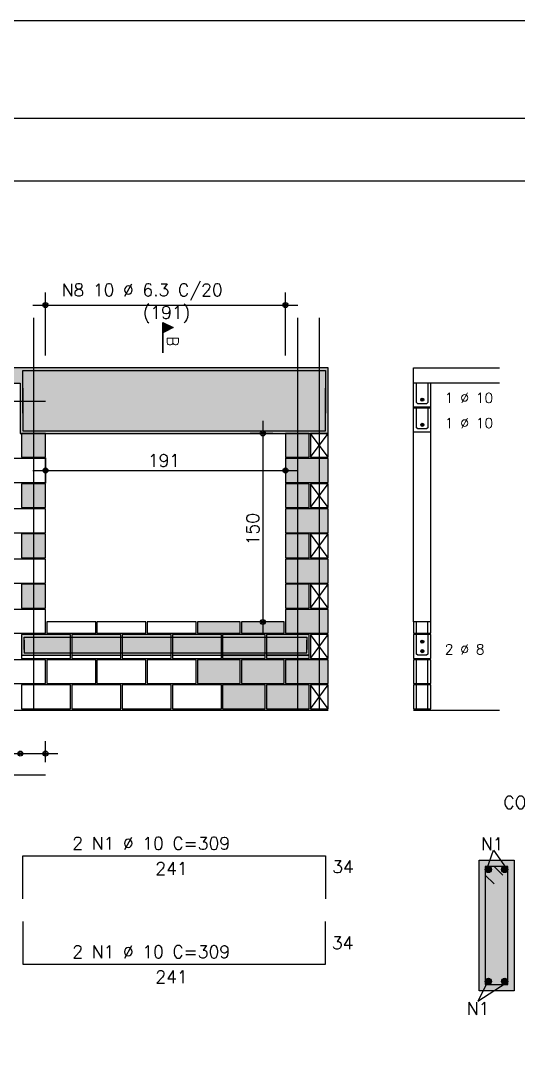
# Model space of a CAD drawing. Extents: x -1.9 to 86, y -1.6 to 61.
# Drawn here: x 17.14 to 25.05, y 44.29 to 60.95 of the extents above; entities that cross this region are included whole.
import ezdxf

# ---------------------------------------------------------------- set-up
doc = ezdxf.new("R2010")
doc.units = 0
doc.header["$MEASUREMENT"] = 0
doc.linetypes.add('HIDDEN', pattern=[9.525, 6.35, -3.175])
doc.layers.get('Defpoints').update_dxf_attribs({"linetype": 'CONTINUOUS'})
for name, color, linetype in [('27', 4, 'CONTINUOUS'), ('ARQ_FOLHA', 7, 'CONTINUOUS'), ('PENA_01', 1, 'CONTINUOUS'), ('PENA_02', 2, 'CONTINUOUS'), ('PENA_03', 3, 'CONTINUOUS'), ('PENA_05', 5, 'CONTINUOUS'), ('PENA_09', 254, 'CONTINUOUS'), ('PENA_10', 253, 'CONTINUOUS'), ('PENA_11', 252, 'CONTINUOUS'), ('PENA_21', 100, 'CONTINUOUS'), ('PENA_23', 50, 'CONTINUOUS')]:
    doc.layers.add(name, color=color, linetype=linetype)
doc.styles.get("Standard").update_dxf_attribs({"font": 'ROMANS.SHX'})

msp = doc.modelspace()

# ---------------------------------------------------------------- linework, layer by layer
at = {"layer": '27', "linetype": 'Continuous'}
for p, q in [((23.386, 51.39), (23.386, 54.41)), ((23.666, 51.39), (23.666, 54.41))]:
    msp.add_line(p, q, dxfattribs=at)
at = {"layer": 'ARQ_FOLHA', "color": 1}
for points in [[(0, 0), (84.1, 0), (84.1, 59.4), (0, 59.4)], [(2.5, 1), (83.1, 1), (83.1, 58.4), (2.5, 58.4)]]:
    msp.add_lwpolyline(points, close=True, dxfattribs=at)
at = {"layer": 'Defpoints', "color": 8, "linetype": 'HIDDEN', "ltscale": 100}
msp.add_lwpolyline([(-1.95, 60.95), (-1.95, -1.55), (86.05, -1.55), (86.05, 60.95)], close=True, dxfattribs=at)
at = {"layer": 'PENA_01', "linetype": 'Continuous'}
for p, q in [((17.529, 55.63), (17.529, 56.63)), ((21.349, 55.63), (21.349, 56.63)), ((17.329, 56.43), (21.549, 56.43)), ((20.989, 54.59), (20.989, 51.19)), ((21.149, 54.39), (20.789, 54.39)), ((17.529, 54), (17.529, 53.6)), ((21.349, 54), (21.349, 53.6)), ((17.329, 53.8), (21.549, 53.8)), ((21.129, 51.39), (20.789, 51.39)), ((17.149, 50.86), (17.929, 50.86)), ((17.949, 50.86), (18.729, 50.86)), ((18.749, 50.86), (19.529, 50.86)), ((19.549, 50.86), (20.329, 50.86)), ((20.349, 50.86), (21.029, 50.86)), ((21.049, 50.86), (21.729, 50.86)), ((17.528, 49.161), (17.528, 49.496)), ((16.929, 49.296), (17.728, 49.296)), ((24.431, 47.603), (24.991, 47.603)), ((24.431, 45.523), (24.431, 47.603)), ((24.991, 47.603), (24.991, 45.523)), ((24.631, 45.523), (24.431, 45.523)), ((24.991, 45.523), (24.631, 45.523))]:
    msp.add_line(p, q, dxfattribs=at)
at = {"layer": 'PENA_02', "linetype": 'Continuous'}
for p, q in [((22.029, 54.39), (21.749, 54.39)), ((21.749, 54.39), (21.749, 54.01)), ((22.029, 54.01), (22.029, 54.39)), ((21.749, 54.01), (22.029, 54.01)), ((22.029, 53.59), (21.749, 53.59)), ((21.749, 53.59), (21.749, 53.21)), ((22.029, 53.21), (22.029, 53.59)), ((21.749, 53.21), (22.029, 53.21)), ((22.029, 52.79), (21.749, 52.79)), ((21.749, 52.79), (21.749, 52.41)), ((22.029, 52.41), (22.029, 52.79)), ((21.749, 52.41), (22.029, 52.41)), ((22.029, 51.99), (21.749, 51.99)), ((21.749, 51.99), (21.749, 51.61)), ((22.029, 51.61), (22.029, 51.99)), ((21.749, 51.61), (22.029, 51.61)), ((22.029, 51.19), (21.749, 51.19)), ((21.749, 51.19), (21.749, 50.81)), ((22.029, 50.81), (22.029, 51.19)), ((21.749, 50.81), (22.029, 50.81)), ((22.029, 50.39), (21.749, 50.39)), ((21.749, 50.39), (21.749, 50.01)), ((22.029, 50.01), (22.029, 50.39)), ((7.149, 49.99), (22.029, 49.99)), ((21.749, 50.01), (22.029, 50.01))]:
    msp.add_line(p, q, dxfattribs=at)
for points in [[(7.149, 55.43), (7.149, 55.19), (7.149, 54.39), (12.049, 54.39), (12.049, 55.19), (17.129, 55.19), (17.129, 54.39), (22.029, 54.39), (22.029, 55.19), (22.029, 55.43), (7.149, 55.43)], [(17.149, 54.01), (17.529, 54.01), (17.529, 54.39), (17.149, 54.39), (17.149, 54.01)], [(21.349, 54.01), (21.729, 54.01), (21.729, 54.39), (21.349, 54.39), (21.349, 54.01)], [(16.749, 53.61), (17.529, 53.61), (17.529, 53.99), (16.749, 53.99), (16.749, 53.61)], [(21.349, 53.61), (22.029, 53.61), (22.029, 53.99), (21.349, 53.99), (21.349, 53.61)], [(17.149, 53.21), (17.529, 53.21), (17.529, 53.59), (17.149, 53.59), (17.149, 53.21)], [(21.349, 53.21), (21.729, 53.21), (21.729, 53.59), (21.349, 53.59), (21.349, 53.21)], [(16.749, 52.81), (17.529, 52.81), (17.529, 53.19), (16.749, 53.19), (16.749, 52.81)], [(21.349, 52.81), (22.029, 52.81), (22.029, 53.19), (21.349, 53.19), (21.349, 52.81)], [(17.149, 52.41), (17.529, 52.41), (17.529, 52.79), (17.149, 52.79), (17.149, 52.41)], [(21.349, 52.41), (21.729, 52.41), (21.729, 52.79), (21.349, 52.79), (21.349, 52.41)], [(16.749, 52.01), (17.529, 52.01), (17.529, 52.39), (16.749, 52.39), (16.749, 52.01)], [(21.349, 52.01), (22.029, 52.01), (22.029, 52.39), (21.349, 52.39), (21.349, 52.01)], [(17.149, 51.61), (17.529, 51.61), (17.529, 51.99), (17.149, 51.99), (17.149, 51.61)], [(21.349, 51.61), (21.729, 51.61), (21.729, 51.99), (21.349, 51.99), (21.349, 51.61)], [(16.749, 51.21), (17.529, 51.21), (17.529, 51.59), (16.749, 51.59), (16.749, 51.21)], [(21.349, 51.21), (22.029, 51.21), (22.029, 51.59), (21.349, 51.59), (21.349, 51.21)], [(17.549, 51.21), (18.329, 51.21), (18.329, 51.39), (17.549, 51.39), (17.549, 51.21)], [(18.349, 51.21), (19.129, 51.21), (19.129, 51.39), (18.349, 51.39), (18.349, 51.21)], [(19.149, 51.21), (19.929, 51.21), (19.929, 51.39), (19.149, 51.39), (19.149, 51.21)], [(19.949, 51.21), (20.629, 51.21), (20.629, 51.39), (19.949, 51.39), (19.949, 51.21)], [(20.649, 51.21), (21.329, 51.21), (21.329, 51.39), (20.649, 51.39), (20.649, 51.21)], [(17.149, 50.81), (17.929, 50.81), (17.929, 51.19), (17.149, 51.19), (17.149, 50.81)], [(17.949, 50.81), (18.729, 50.81), (18.729, 51.19), (17.949, 51.19), (17.949, 50.81)], [(18.749, 50.81), (19.529, 50.81), (19.529, 51.19), (18.749, 51.19), (18.749, 50.81)], [(19.549, 50.81), (20.329, 50.81), (20.329, 51.19), (19.549, 51.19), (19.549, 50.81)], [(20.349, 50.81), (21.029, 50.81), (21.029, 51.19), (20.349, 51.19), (20.349, 50.81)], [(21.049, 50.81), (21.729, 50.81), (21.729, 51.19), (21.049, 51.19), (21.049, 50.81)], [(16.749, 50.41), (17.529, 50.41), (17.529, 50.79), (16.749, 50.79), (16.749, 50.41)], [(17.549, 50.41), (18.329, 50.41), (18.329, 50.79), (17.549, 50.79), (17.549, 50.41)], [(18.349, 50.41), (19.129, 50.41), (19.129, 50.79), (18.349, 50.79), (18.349, 50.41)], [(19.149, 50.41), (19.929, 50.41), (19.929, 50.79), (19.149, 50.79), (19.149, 50.41)], [(19.949, 50.41), (20.629, 50.41), (20.629, 50.79), (19.949, 50.79), (19.949, 50.41)], [(20.649, 50.41), (21.329, 50.41), (21.329, 50.79), (20.649, 50.79), (20.649, 50.41)], [(21.349, 50.41), (22.029, 50.41), (22.029, 50.79), (21.349, 50.79), (21.349, 50.41)], [(17.149, 50.01), (17.929, 50.01), (17.929, 50.39), (17.149, 50.39), (17.149, 50.01)], [(17.949, 50.01), (18.729, 50.01), (18.729, 50.39), (17.949, 50.39), (17.949, 50.01)], [(18.749, 50.01), (19.529, 50.01), (19.529, 50.39), (18.749, 50.39), (18.749, 50.01)], [(19.549, 50.01), (20.329, 50.01), (20.329, 50.39), (19.549, 50.39), (19.549, 50.01)], [(20.349, 50.01), (21.029, 50.01), (21.029, 50.39), (20.349, 50.39), (20.349, 50.01)], [(21.049, 50.01), (21.729, 50.01), (21.729, 50.39), (21.049, 50.39), (21.049, 50.01)]]:
    msp.add_lwpolyline(points, dxfattribs=at)
for centre, radius in [((17.529, 56.43), 0.0416), ((21.349, 56.43), 0.0416), ((17.529, 56.43), 0.0208), ((21.349, 56.43), 0.0208), ((20.989, 54.39), 0.04), ((20.989, 54.39), 0.02), ((17.529, 53.8), 0.04), ((17.529, 53.8), 0.02), ((21.349, 53.8), 0.04), ((21.349, 53.8), 0.02), ((20.989, 51.39), 0.04), ((20.989, 51.39), 0.02), ((17.129, 49.296), 0.04), ((17.129, 49.296), 0.02), ((17.528, 49.296), 0.04), ((17.528, 49.296), 0.02)]:
    msp.add_circle(centre, radius, dxfattribs=at)
at = {"layer": 'PENA_03', "linetype": 'Continuous'}
for p, q in [((19.398, 55.669), (19.398, 56.155)), ((19.398, 56.155), (19.564, 56.072)), ((19.399, 56.154), (19.399, 55.99)), ((19.399, 56.154), (19.562, 56.072)), ((19.411, 56.149), (19.411, 55.995)), ((19.424, 56.142), (19.424, 56.002)), ((19.436, 56.136), (19.436, 56.008)), ((19.449, 56.129), (19.449, 56.014)), ((19.562, 56.072), (19.399, 55.99)), ((19.564, 56.072), (19.399, 55.989)), ((19.399, 55.989), (19.399, 55.669)), ((19.462, 56.123), (19.462, 56.021)), ((19.475, 56.117), (19.475, 56.027)), ((19.487, 56.11), (19.487, 56.034)), ((19.5, 56.104), (19.5, 56.04)), ((19.513, 56.097), (19.513, 56.046)), ((19.526, 56.091), (19.526, 56.053)), ((19.538, 56.085), (19.538, 56.059)), ((19.551, 56.078), (19.551, 56.066)), ((23.386, 54.41), (23.386, 55.43)), ((23.386, 55.43), (24.757, 55.43)), ((23.666, 54.41), (23.666, 55.19)), ((21.749, 54.01), (22.029, 54.39)), ((22.029, 54.01), (21.749, 54.39)), ((23.666, 54.41), (23.386, 54.41)), ((21.749, 53.21), (22.029, 53.59)), ((22.029, 53.21), (21.749, 53.59)), ((21.749, 52.41), (22.029, 52.79)), ((22.029, 52.41), (21.749, 52.79)), ((21.749, 51.61), (22.029, 51.99)), ((22.029, 51.61), (21.749, 51.99)), ((23.436, 51.21), (23.436, 51.39)), ((23.616, 51.21), (23.616, 51.39)), ((21.749, 50.81), (22.029, 51.19)), ((22.029, 50.81), (21.749, 51.19)), ((23.666, 51.19), (23.386, 51.19)), ((23.386, 51.19), (23.386, 50.81)), ((23.436, 50.41), (23.436, 50.79)), ((23.616, 50.41), (23.616, 50.79)), ((21.749, 50.01), (22.029, 50.39)), ((22.029, 50.01), (21.749, 50.39)), ((23.436, 50.01), (23.436, 50.39)), ((23.616, 50.01), (23.616, 50.39)), ((23.386, 49.99), (24.757, 49.99)), ((24.561, 47.473), (24.661, 47.761)), ((24.661, 47.761), (24.861, 47.473)), ((24.561, 45.653), (24.41, 45.361)), ((24.41, 45.361), (24.861, 45.653))]:
    msp.add_line(p, q, dxfattribs=at)
for points in [[(24.757, 55.19), (23.386, 55.19)], [(23.616, 55.19), (23.616, 54.88), (23.596, 54.86), (23.456, 54.86), (23.436, 54.88), (23.436, 55.19)], [(23.386, 54.81), (23.666, 54.81)], [(23.666, 54.79), (23.386, 54.79)], [(23.616, 54.79), (23.616, 54.48), (23.596, 54.46), (23.456, 54.46), (23.436, 54.48), (23.436, 54.79)], [(23.386, 51.21), (23.666, 51.21), (23.666, 51.39), (23.386, 51.39), (23.386, 51.21)], [(23.386, 50.81), (23.666, 50.81), (23.666, 51.19)], [(23.616, 51.19), (23.616, 50.88), (23.596, 50.86), (23.456, 50.86), (23.436, 50.88), (23.436, 51.19)], [(23.386, 50.41), (23.666, 50.41), (23.666, 50.79), (23.386, 50.79), (23.386, 50.41)], [(23.386, 50.01), (23.666, 50.01), (23.666, 50.39), (23.386, 50.39), (23.386, 50.01)]]:
    msp.add_lwpolyline(points, dxfattribs=at)
for centre, radius in [((23.528, 54.925), 0.025), ((23.528, 54.525), 0.025), ((23.528, 51.078), 0.025), ((23.528, 50.925), 0.025), ((24.581, 47.453), 0.05), ((24.84, 47.453), 0.05), ((24.581, 45.673), 0.05), ((24.841, 45.674), 0.05)]:
    msp.add_circle(centre, radius, dxfattribs=at)
for points in [[(23.553, 54.925), (23.515, 54.947), (23.504, 54.934)], [(23.553, 54.925), (23.504, 54.934), (23.504, 54.916)], [(23.553, 54.925), (23.504, 54.916), (23.515, 54.903)], [(23.553, 54.925), (23.532, 54.95), (23.515, 54.947)], [(23.553, 54.925), (23.515, 54.903), (23.532, 54.9)], [(23.553, 54.925), (23.547, 54.941), (23.532, 54.95)], [(23.553, 54.925), (23.532, 54.9), (23.547, 54.909)], [(23.553, 54.925), (23.547, 54.909), (23.553, 54.925)], [(23.553, 54.525), (23.515, 54.547), (23.504, 54.534)], [(23.553, 54.525), (23.504, 54.534), (23.504, 54.516)], [(23.553, 54.525), (23.504, 54.516), (23.515, 54.503)], [(23.553, 54.525), (23.532, 54.55), (23.515, 54.547)], [(23.553, 54.525), (23.515, 54.503), (23.532, 54.5)], [(23.553, 54.525), (23.547, 54.541), (23.532, 54.55)], [(23.553, 54.525), (23.532, 54.5), (23.547, 54.509)], [(23.553, 54.525), (23.547, 54.509), (23.553, 54.525)], [(23.553, 51.078), (23.515, 51.1), (23.504, 51.087)], [(23.553, 51.078), (23.504, 51.087), (23.504, 51.07)], [(23.553, 51.078), (23.504, 51.07), (23.515, 51.056)], [(23.553, 51.078), (23.532, 51.103), (23.515, 51.1)], [(23.553, 51.078), (23.515, 51.056), (23.532, 51.054)], [(23.553, 51.078), (23.547, 51.094), (23.532, 51.103)], [(23.553, 51.078), (23.532, 51.054), (23.547, 51.062)], [(23.553, 51.078), (23.547, 51.062), (23.553, 51.078)], [(23.553, 50.925), (23.515, 50.947), (23.504, 50.934)], [(23.553, 50.925), (23.504, 50.934), (23.504, 50.916)], [(23.553, 50.925), (23.504, 50.916), (23.515, 50.903)], [(23.553, 50.925), (23.532, 50.95), (23.515, 50.947)], [(23.553, 50.925), (23.515, 50.903), (23.532, 50.9)], [(23.553, 50.925), (23.547, 50.941), (23.532, 50.95)], [(23.553, 50.925), (23.532, 50.9), (23.547, 50.909)], [(23.553, 50.925), (23.547, 50.909), (23.553, 50.925)], [(24.631, 47.453), (24.556, 47.496), (24.534, 47.47)], [(24.631, 47.453), (24.534, 47.47), (24.534, 47.436)], [(24.631, 47.453), (24.589, 47.502), (24.556, 47.496)], [(24.631, 47.453), (24.619, 47.485), (24.589, 47.502)], [(24.89, 47.453), (24.815, 47.496), (24.793, 47.47)], [(24.89, 47.453), (24.793, 47.47), (24.793, 47.436)], [(24.89, 47.453), (24.849, 47.502), (24.815, 47.496)], [(24.89, 47.453), (24.878, 47.485), (24.849, 47.502)], [(24.631, 47.453), (24.534, 47.436), (24.556, 47.41)], [(24.631, 47.453), (24.556, 47.41), (24.589, 47.404)], [(24.631, 47.453), (24.589, 47.404), (24.619, 47.421)], [(24.631, 47.453), (24.619, 47.421), (24.631, 47.453)], [(24.89, 47.453), (24.793, 47.436), (24.815, 47.41)], [(24.89, 47.453), (24.815, 47.41), (24.849, 47.404)], [(24.89, 47.453), (24.849, 47.404), (24.878, 47.421)], [(24.89, 47.453), (24.878, 47.421), (24.89, 47.453)], [(24.631, 45.673), (24.556, 45.716), (24.534, 45.69)], [(24.631, 45.673), (24.534, 45.69), (24.534, 45.656)], [(24.631, 45.673), (24.534, 45.656), (24.556, 45.63)], [(24.631, 45.673), (24.589, 45.722), (24.556, 45.716)], [(24.631, 45.673), (24.556, 45.63), (24.589, 45.624)], [(24.631, 45.673), (24.619, 45.705), (24.589, 45.722)], [(24.631, 45.673), (24.589, 45.624), (24.619, 45.641)], [(24.631, 45.673), (24.619, 45.641), (24.631, 45.673)], [(24.891, 45.674), (24.816, 45.717), (24.794, 45.691)], [(24.891, 45.674), (24.794, 45.691), (24.794, 45.657)], [(24.891, 45.674), (24.794, 45.657), (24.816, 45.63)], [(24.891, 45.674), (24.849, 45.723), (24.816, 45.717)], [(24.891, 45.674), (24.816, 45.63), (24.849, 45.624)], [(24.891, 45.674), (24.879, 45.706), (24.849, 45.723)], [(24.891, 45.674), (24.849, 45.624), (24.879, 45.642)], [(24.891, 45.674), (24.879, 45.642), (24.891, 45.674)]]:
    msp.add_solid(points, dxfattribs=at)
at = {"layer": 'PENA_05', "linetype": 'Continuous'}
for p, q in [((17.169, 54.71), (17.169, 55.39)), ((17.169, 55.39), (21.989, 55.39)), ((21.989, 55.39), (21.989, 54.71)), ((17.169, 55.111), (17.169, 54.431)), ((21.989, 54.431), (21.989, 55.111)), ((11.649, 54.9), (17.528, 54.9)), ((17.169, 54.431), (21.989, 54.431)), ((17.189, 50.95), (17.189, 51.15)), ((17.189, 51.15), (21.689, 51.15)), ((21.689, 51.15), (21.689, 50.95)), ((17.189, 51.1), (17.189, 50.9)), ((21.689, 50.9), (21.689, 51.1)), ((17.189, 50.9), (21.689, 50.9)), ((11.649, 48.961), (17.528, 48.961)), ((17.169, 46.989), (17.169, 47.669)), ((17.169, 47.669), (21.989, 47.669)), ((21.989, 47.669), (21.989, 46.989)), ((24.671, 47.503), (24.531, 47.503)), ((24.531, 47.503), (24.531, 45.623)), ((24.891, 47.503), (24.531, 47.503)), ((24.531, 47.503), (24.531, 47.363)), ((24.811, 47.363), (24.671, 47.503)), ((24.891, 45.623), (24.891, 47.503)), ((24.531, 47.363), (24.671, 47.223)), ((17.169, 46.625), (17.169, 45.945)), ((21.989, 45.945), (21.989, 46.625)), ((17.169, 45.945), (21.989, 45.945)), ((24.531, 45.623), (24.891, 45.623))]:
    msp.add_line(p, q, dxfattribs=at)
for points in [[(17.339, 56.23), (17.339, 49.99)], [(21.539, 56.23), (21.539, 49.99)], [(21.889, 56.23), (21.889, 49.99)]]:
    msp.add_lwpolyline(points, dxfattribs=at)
at = {"layer": 'PENA_09', "linetype": 'Continuous'}
for points in [[(17.149, 50.86), (17.929, 50.86), (17.929, 51.19), (17.149, 51.19), (17.149, 50.86)], [(17.949, 50.86), (18.729, 50.86), (18.729, 51.19), (17.949, 51.19), (17.949, 50.86)], [(18.749, 50.86), (19.529, 50.86), (19.529, 51.19), (18.749, 51.19), (18.749, 50.86)], [(19.549, 50.86), (20.329, 50.86), (20.329, 51.19), (19.549, 51.19), (19.549, 50.86)], [(20.349, 50.86), (21.029, 50.86), (21.029, 51.19), (20.349, 51.19), (20.349, 50.86)], [(21.049, 50.86), (21.729, 50.86), (21.729, 51.19), (21.049, 51.19), (21.049, 50.86)]]:
    msp.add_lwpolyline(points, dxfattribs=at)
for points in [[(17.149, 50.86), (17.929, 50.86), (17.929, 51.19)], [(17.149, 50.86), (17.929, 51.19), (17.149, 51.19)], [(17.149, 50.86), (17.149, 51.19), (17.149, 50.86)], [(17.949, 50.86), (18.729, 50.86), (18.729, 51.19)], [(17.949, 50.86), (18.729, 51.19), (17.949, 51.19)], [(17.949, 50.86), (17.949, 51.19), (17.949, 50.86)], [(18.749, 50.86), (19.529, 50.86), (19.529, 51.19)], [(18.749, 50.86), (19.529, 51.19), (18.749, 51.19)], [(18.749, 50.86), (18.749, 51.19), (18.749, 50.86)], [(19.549, 50.86), (20.329, 50.86), (20.329, 51.19)], [(19.549, 50.86), (20.329, 51.19), (19.549, 51.19)], [(19.549, 50.86), (19.549, 51.19), (19.549, 50.86)], [(20.349, 50.86), (21.029, 50.86), (21.029, 51.19)], [(20.349, 50.86), (21.029, 51.19), (20.349, 51.19)], [(20.349, 50.86), (20.349, 51.19), (20.349, 50.86)], [(21.049, 50.86), (21.729, 50.86), (21.729, 51.19)], [(21.049, 50.86), (21.729, 51.19), (21.049, 51.19)], [(21.049, 50.86), (21.049, 51.19), (21.049, 50.86)]]:
    msp.add_solid(points, dxfattribs=at)
at = {"layer": 'PENA_10', "linetype": 'Continuous'}
for points in [[(24.431, 47.603), (24.991, 47.603), (24.991, 45.523)], [(24.431, 47.603), (24.991, 45.523), (24.431, 45.523)], [(24.431, 47.603), (24.431, 45.523), (24.431, 47.603)]]:
    msp.add_solid(points, dxfattribs=at)
at = {"layer": 'PENA_11', "linetype": 'Continuous'}
for points in [[(22.029, 55.43), (7.149, 55.43), (12.049, 55.19)], [(22.029, 55.43), (12.049, 55.19), (17.129, 55.19)], [(22.029, 55.43), (17.129, 55.19), (22.029, 54.39)], [(22.029, 55.43), (22.029, 54.39), (22.029, 55.19)], [(22.029, 54.39), (17.129, 55.19), (17.129, 54.39)]]:
    msp.add_solid(points, dxfattribs=at)
at = {"layer": 'PENA_21', "linetype": 'Continuous'}
for points in [[(21.349, 53.61), (22.029, 53.61), (22.029, 53.99), (21.349, 53.99), (21.349, 53.61)], [(21.349, 52.81), (22.029, 52.81), (22.029, 53.19), (21.349, 53.19), (21.349, 52.81)], [(21.349, 52.01), (22.029, 52.01), (22.029, 52.39), (21.349, 52.39), (21.349, 52.01)], [(21.349, 51.21), (22.029, 51.21), (22.029, 51.59), (21.349, 51.59), (21.349, 51.21)], [(19.949, 51.21), (20.629, 51.21), (20.629, 51.39), (19.949, 51.39), (19.949, 51.21)], [(19.949, 51.21), (20.629, 51.21), (20.629, 51.39), (19.949, 51.39), (19.949, 51.21)], [(20.649, 51.21), (21.329, 51.21), (21.329, 51.39), (20.649, 51.39), (20.649, 51.21)], [(20.649, 51.21), (21.329, 51.21), (21.329, 51.39), (20.649, 51.39), (20.649, 51.21)], [(20.349, 50.81), (21.029, 50.81), (21.029, 50.86), (20.349, 50.86), (20.349, 50.81)], [(21.049, 50.81), (21.729, 50.81), (21.729, 50.86), (21.049, 50.86), (21.049, 50.81)], [(19.949, 50.41), (20.629, 50.41), (20.629, 50.79), (19.949, 50.79), (19.949, 50.41)], [(20.649, 50.41), (21.329, 50.41), (21.329, 50.79), (20.649, 50.79), (20.649, 50.41)], [(21.349, 50.41), (22.029, 50.41), (22.029, 50.79), (21.349, 50.79), (21.349, 50.41)], [(20.349, 50.01), (21.029, 50.01), (21.029, 50.39), (20.349, 50.39), (20.349, 50.01)], [(21.049, 50.01), (21.729, 50.01), (21.729, 50.39), (21.049, 50.39), (21.049, 50.01)]]:
    msp.add_lwpolyline(points, dxfattribs=at)
for points in [[(21.349, 53.61), (22.029, 53.61), (22.029, 53.99)], [(21.349, 53.61), (22.029, 53.99), (21.349, 53.99)], [(21.349, 53.61), (21.349, 53.99), (21.349, 53.61)], [(21.349, 52.81), (22.029, 52.81), (22.029, 53.19)], [(21.349, 52.81), (22.029, 53.19), (21.349, 53.19)], [(21.349, 52.81), (21.349, 53.19), (21.349, 52.81)], [(21.349, 52.01), (22.029, 52.01), (22.029, 52.39)], [(21.349, 52.01), (22.029, 52.39), (21.349, 52.39)], [(21.349, 52.01), (21.349, 52.39), (21.349, 52.01)], [(21.349, 51.21), (22.029, 51.21), (22.029, 51.59)], [(21.349, 51.21), (22.029, 51.59), (21.349, 51.59)], [(21.349, 51.21), (21.349, 51.59), (21.349, 51.21)], [(19.949, 51.21), (20.629, 51.21), (20.629, 51.39)], [(19.949, 51.21), (20.629, 51.39), (19.949, 51.39)], [(19.949, 51.21), (19.949, 51.39), (19.949, 51.21)], [(19.949, 51.21), (20.629, 51.21), (20.629, 51.39)], [(19.949, 51.21), (20.629, 51.39), (19.949, 51.39)], [(19.949, 51.21), (19.949, 51.39), (19.949, 51.21)], [(20.649, 51.21), (21.329, 51.21), (21.329, 51.39)], [(20.649, 51.21), (21.329, 51.39), (20.649, 51.39)], [(20.649, 51.21), (20.649, 51.39), (20.649, 51.21)], [(20.649, 51.21), (21.329, 51.21), (21.329, 51.39)], [(20.649, 51.21), (21.329, 51.39), (20.649, 51.39)], [(20.649, 51.21), (20.649, 51.39), (20.649, 51.21)], [(20.349, 50.81), (21.029, 50.81), (21.029, 50.86)], [(20.349, 50.81), (21.029, 50.86), (20.349, 50.86)], [(20.349, 50.81), (20.349, 50.86), (20.349, 50.81)], [(21.049, 50.81), (21.729, 50.81), (21.729, 50.86)], [(21.049, 50.81), (21.729, 50.86), (21.049, 50.86)], [(21.049, 50.81), (21.049, 50.86), (21.049, 50.81)], [(19.949, 50.41), (20.629, 50.41), (20.629, 50.79)], [(19.949, 50.41), (20.629, 50.79), (19.949, 50.79)], [(19.949, 50.41), (19.949, 50.79), (19.949, 50.41)], [(20.649, 50.41), (21.329, 50.41), (21.329, 50.79)], [(20.649, 50.41), (21.329, 50.79), (20.649, 50.79)], [(20.649, 50.41), (20.649, 50.79), (20.649, 50.41)], [(21.349, 50.41), (22.029, 50.41), (22.029, 50.79)], [(21.349, 50.41), (22.029, 50.79), (21.349, 50.79)], [(21.349, 50.41), (21.349, 50.79), (21.349, 50.41)], [(20.349, 50.01), (21.029, 50.01), (21.029, 50.39)], [(20.349, 50.01), (21.029, 50.39), (20.349, 50.39)], [(20.349, 50.01), (20.349, 50.39), (20.349, 50.01)], [(21.049, 50.01), (21.729, 50.01), (21.729, 50.39)], [(21.049, 50.01), (21.729, 50.39), (21.049, 50.39)], [(21.049, 50.01), (21.049, 50.39), (21.049, 50.01)]]:
    msp.add_solid(points, dxfattribs=at)
at = {"layer": 'PENA_23', "linetype": 'Continuous'}
for points in [[(17.149, 54.01), (17.529, 54.01), (17.529, 54.39), (17.149, 54.39), (17.149, 54.01)], [(21.349, 54.01), (21.729, 54.01), (21.729, 54.39), (21.349, 54.39), (21.349, 54.01)], [(17.149, 53.21), (17.529, 53.21), (17.529, 53.59), (17.149, 53.59), (17.149, 53.21)], [(21.349, 53.21), (21.729, 53.21), (21.729, 53.59), (21.349, 53.59), (21.349, 53.21)], [(17.149, 52.41), (17.529, 52.41), (17.529, 52.79), (17.149, 52.79), (17.149, 52.41)], [(21.349, 52.41), (21.729, 52.41), (21.729, 52.79), (21.349, 52.79), (21.349, 52.41)], [(17.149, 51.61), (17.529, 51.61), (17.529, 51.99), (17.149, 51.99), (17.149, 51.61)], [(21.349, 51.61), (21.729, 51.61), (21.729, 51.99), (21.349, 51.99), (21.349, 51.61)]]:
    msp.add_lwpolyline(points, dxfattribs=at)
for points in [[(17.149, 54.01), (17.529, 54.01), (17.529, 54.39)], [(17.149, 54.01), (17.529, 54.39), (17.149, 54.39)], [(17.149, 54.01), (17.149, 54.39), (17.149, 54.01)], [(21.349, 54.01), (21.729, 54.01), (21.729, 54.39)], [(21.349, 54.01), (21.729, 54.39), (21.349, 54.39)], [(21.349, 54.01), (21.349, 54.39), (21.349, 54.01)], [(17.149, 53.21), (17.529, 53.21), (17.529, 53.59)], [(17.149, 53.21), (17.529, 53.59), (17.149, 53.59)], [(17.149, 53.21), (17.149, 53.59), (17.149, 53.21)], [(21.349, 53.21), (21.729, 53.21), (21.729, 53.59)], [(21.349, 53.21), (21.729, 53.59), (21.349, 53.59)], [(21.349, 53.21), (21.349, 53.59), (21.349, 53.21)], [(17.149, 52.41), (17.529, 52.41), (17.529, 52.79)], [(17.149, 52.41), (17.529, 52.79), (17.149, 52.79)], [(17.149, 52.41), (17.149, 52.79), (17.149, 52.41)], [(21.349, 52.41), (21.729, 52.41), (21.729, 52.79)], [(21.349, 52.41), (21.729, 52.79), (21.349, 52.79)], [(21.349, 52.41), (21.349, 52.79), (21.349, 52.41)], [(17.149, 51.61), (17.529, 51.61), (17.529, 51.99)], [(17.149, 51.61), (17.529, 51.99), (17.149, 51.99)], [(17.149, 51.61), (17.149, 51.99), (17.149, 51.61)], [(21.349, 51.61), (21.729, 51.61), (21.729, 51.99)], [(21.349, 51.61), (21.729, 51.99), (21.349, 51.99)], [(21.349, 51.61), (21.349, 51.99), (21.349, 51.61)]]:
    msp.add_solid(points, dxfattribs=at)

# ---------------------------------------------------------------- texts
at = {"layer": 'PENA_03', "linetype": 'Continuous'}
for s, height, p in [('N8 10 %%c 6.3 C/20', 0.2, (17.787, 56.571)), ('(191)', 0.2, (19.078, 56.213)), ('1 %%c 10', 0.16, (23.887, 54.874)), ('1 %%c 10', 0.16, (23.887, 54.474)), ('191', 0.2, (19.159, 53.86)), ('2 %%c 8', 0.16, (23.887, 50.874)), ('CORTE B', 0.2, (24.819, 48.42)), ('2 N1 %%c 10 C=309', 0.2, (17.957, 47.769)), ('N1', 0.2, (24.461, 47.761)), ('241', 0.2, (19.279, 47.369)), ('34', 0.2, (22.094, 47.398)), ('34', 0.2, (22.089, 46.185)), ('2 N1 %%c 10 C=309', 0.2, (17.957, 46.045)), ('241', 0.2, (19.279, 45.645)), ('N1', 0.2, (24.236, 45.143))]:
    msp.add_text(s, height=height, dxfattribs=at).set_placement(p)
for s, height, rotation, p in [('B', 0.18, 270, (19.465, 55.936)), ('150', 0.2, 90, (20.929, 52.61))]:
    msp.add_text(s, height=height, rotation=rotation, dxfattribs=at).set_placement(p)

doc.saveas('drawing.dxf')
